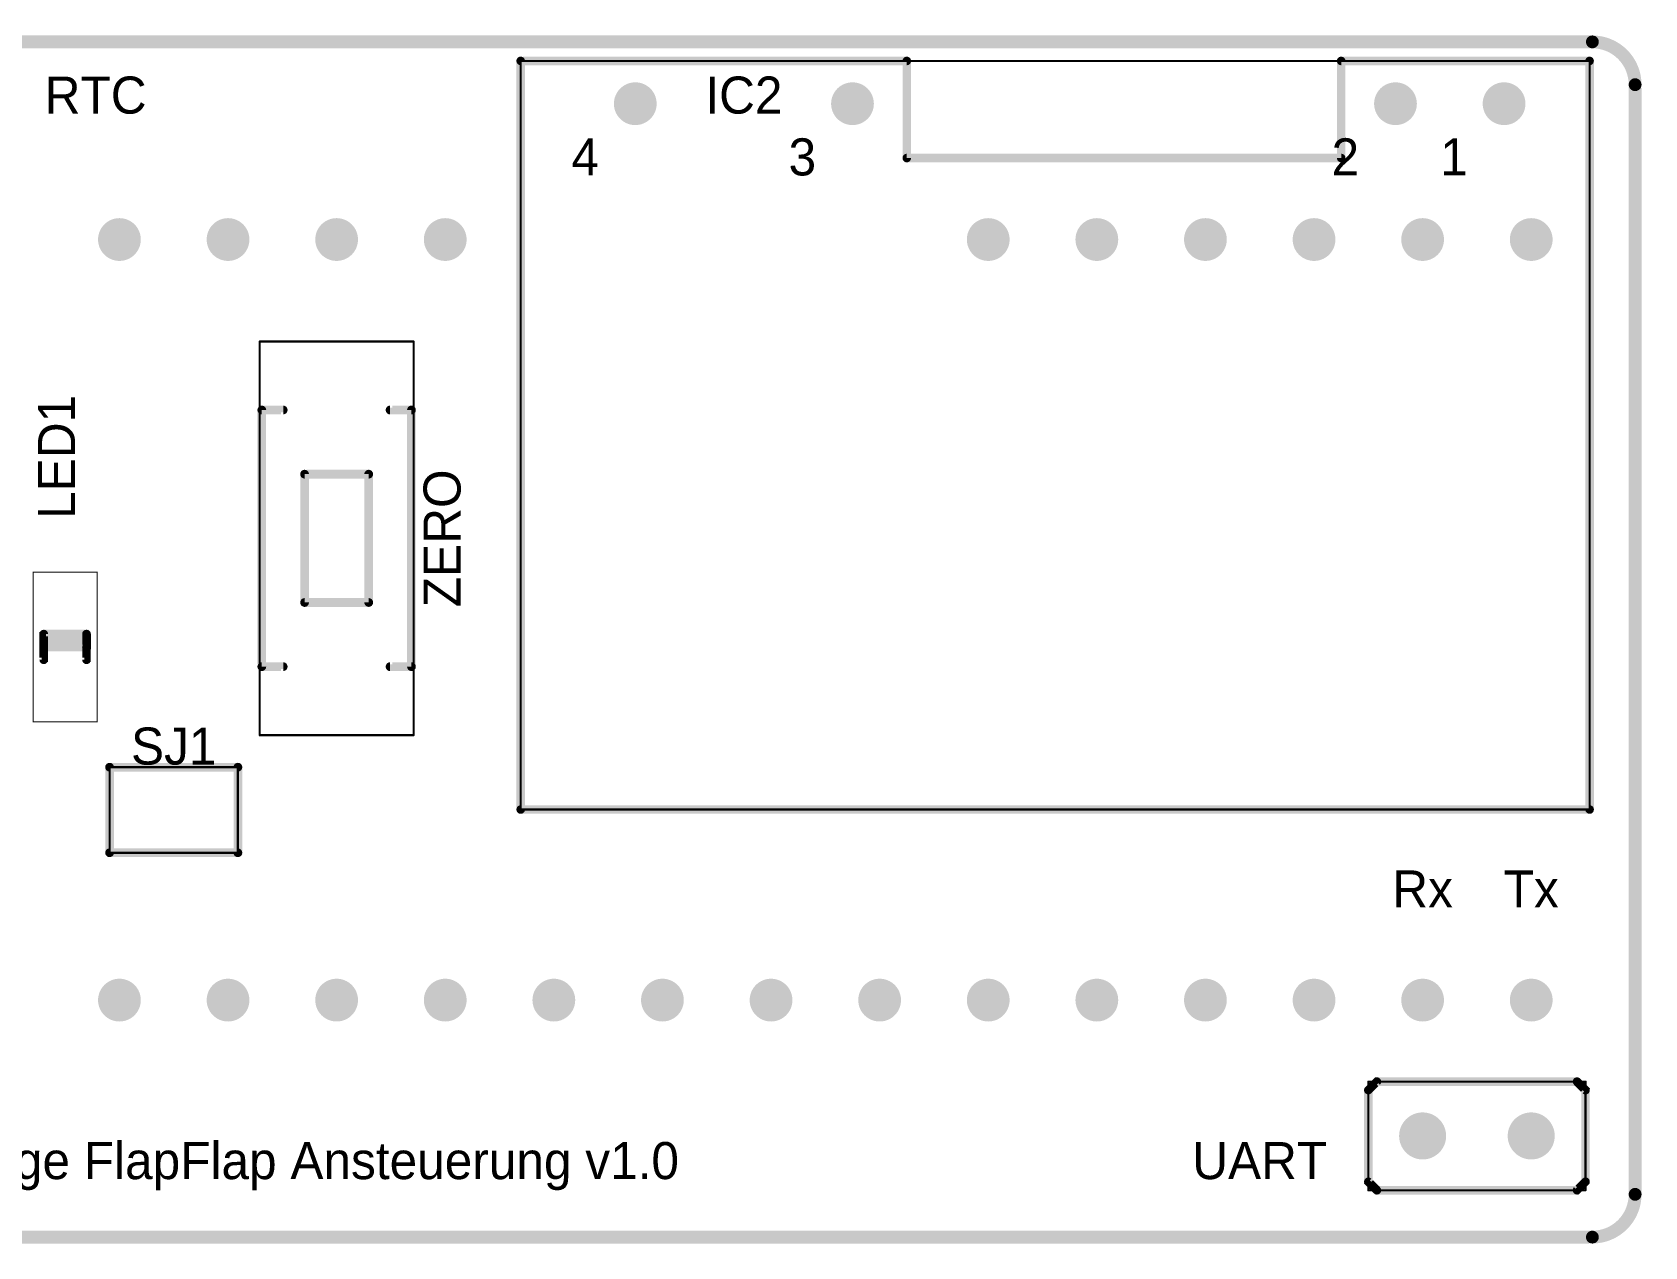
# Model space of a CAD drawing. Header units: millimetres. Extents: x -20 to 60.2, y -29 to 38.8.
# Drawn here: x 22.51 to 60.23, y -28.8 to -0.41 of the extents above; entities that cross this region are included whole.
import ezdxf
from ezdxf.enums import TextEntityAlignment as Align

# ---------------------------------------------------------------- set-up
doc = ezdxf.new("R2010")
doc.units = ezdxf.units.MM
doc.layers.get('0').update_dxf_attribs({"linetype": 'CONTINUOUS'})
for name, color, linetype in [('_BOARD', 252, 'CONTINUOUS'), ('_DRILL', 251, 'CONTINUOUS'), ('SILKSCREEN_TOP', 1, 'CONTINUOUS')]:
    doc.layers.add(name, color=color, linetype=linetype)

# ---------------------------------------------------------------- blocks, each defined once
blk = doc.blocks.new('_HOLE')
at = {"const_width": 0.5}
blk.add_lwpolyline([(0, 0.25, 1), (0, -0.25, 1)], format="xyb", close=True, dxfattribs=at)

msp = doc.modelspace()

# ---------------------------------------------------------------- linework, layer by layer
at = {"layer": '_BOARD'}
msp.add_lwpolyline([(-18.75, -28.575, 0.3, 0.3, 0), (59, -28.575, 0.15, 0.15, 0), (59, -28.65, 0.15, 0.15, 1), (59, -28.5, 0, 0, 0), (59, -28.5, 0.15, 0.15, 1), (59, -28.65, 0, 0, 0), (59, -28.575, 0, 0, 0), (59, -28.575, 0.3, 0.3, 0.41421), (60, -27.575, 0.15, 0.15, 0), (60.075, -27.575, 0.15, 0.15, 1), (59.925, -27.575, 0, 0, 0), (59.925, -27.575, 0.15, 0.15, 1), (60.075, -27.575, 0, 0, 0), (60, -27.575, 0, 0, 0), (60, -27.575, 0.3, 0.3, 0), (60, -1.635, 0.15, 0.15, 0), (60.075, -1.635, 0.15, 0.15, 1), (59.925, -1.635, 0, 0, 0), (59.925, -1.635, 0.15, 0.15, 1), (60.075, -1.635, 0, 0, 0), (60, -1.635, 0, 0, 0), (60, -1.635, 0.3, 0.3, 0.41421), (59, -0.635, 0.15, 0.15, 0), (59, -0.56, 0.15, 0.15, 1), (59, -0.71, 0, 0, 0), (59, -0.71, 0.15, 0.15, 1), (59, -0.56, 0, 0, 0), (59, -0.635, 0, 0, 0), (59, -0.635, 0.3, 0.3, 0), (20.385, -0.635, 0.15, 0.15, 0)], format="xyseb", dxfattribs=at)
at = {"layer": '_TOP_SIDE_'}
for points in [[(58.935, -18.593, 0.025, 0.025, 1), (58.935, -18.568, 0, 0, 0), (58.935, -18.58, 0, 0, 0), (58.935, -18.58, 0.05, 0.05, 0), (33.935, -18.58, 0.025, 0.025, 0), (33.935, -18.568, 0.025, 0.025, 1), (33.935, -18.593, 0, 0, 0), (33.923, -18.58, 0.025, 0.025, 1), (33.948, -18.58, 0, 0, 0), (33.935, -18.58, 0, 0, 0), (33.935, -18.58, 0.05, 0.05, 0), (33.935, -1.08, 0.025, 0.025, 0), (33.948, -1.08, 0.025, 0.025, 1), (33.923, -1.08, 0, 0, 0), (33.935, -1.068, 0.025, 0.025, 1), (33.935, -1.093, 0, 0, 0), (33.935, -1.08, 0, 0, 0), (33.935, -1.08, 0.05, 0.05, 0), (58.935, -1.08, 0.025, 0.025, 0), (58.935, -1.093, 0.025, 0.025, 1), (58.935, -1.068, 0, 0, 0), (58.948, -1.08, 0.025, 0.025, 1), (58.923, -1.08, 0, 0, 0), (58.935, -1.08, 0, 0, 0), (58.935, -1.08, 0.05, 0.05, 0), (58.935, -18.58, 0.05, 0.05, 0), (58.935, -18.58, 0, 0, 0), (58.935, -18.58, 0.025, 0.025, 0), (58.923, -18.58, 0.025, 0.025, 1), (58.948, -18.58, 0, 0, 0)], [(31.443, -7.64, 0.025, 0.025, 1), (31.417, -7.64, 0, 0, 0), (31.43, -7.64, 0, 0, 0), (31.43, -7.64, 0.051, 0.051, 0), (31.43, -16.84, 0.025, 0.025, 0), (31.417, -16.84, 0.025, 0.025, 1), (31.443, -16.84, 0, 0, 0), (31.43, -16.853, 0.025, 0.025, 1), (31.43, -16.827, 0, 0, 0), (31.43, -16.84, 0, 0, 0), (31.43, -16.84, 0.051, 0.051, 0), (27.83, -16.84, 0.025, 0.025, 0), (27.83, -16.827, 0.025, 0.025, 1), (27.83, -16.853, 0, 0, 0), (27.817, -16.84, 0.025, 0.025, 1), (27.843, -16.84, 0, 0, 0), (27.83, -16.84, 0, 0, 0), (27.83, -16.84, 0.051, 0.051, 0), (27.83, -7.64, 0.025, 0.025, 0), (27.843, -7.64, 0.025, 0.025, 1), (27.817, -7.64, 0, 0, 0), (27.83, -7.627, 0.025, 0.025, 1), (27.83, -7.653, 0, 0, 0), (27.83, -7.64, 0, 0, 0), (27.83, -7.64, 0.051, 0.051, 0), (31.43, -7.64, 0.051, 0.051, 0), (31.43, -7.64, 0, 0, 0), (31.43, -7.64, 0.025, 0.025, 0), (31.43, -7.653, 0.025, 0.025, 1), (31.43, -7.627, 0, 0, 0)], [(22.524, -16.53, 0.013, 0.013, 1), (22.536, -16.53, 0, 0, 0), (22.53, -16.53, 0, 0, 0), (22.53, -16.53, 0.025, 0.025, 0), (22.53, -13.03, 0.013, 0.013, 0), (22.536, -13.03, 0.013, 0.013, 1), (22.524, -13.03, 0, 0, 0), (22.53, -13.024, 0.013, 0.013, 1), (22.53, -13.036, 0, 0, 0), (22.53, -13.03, 0, 0, 0), (22.53, -13.03, 0.025, 0.025, 0), (24.03, -13.03, 0.013, 0.013, 0), (24.03, -13.036, 0.013, 0.013, 1), (24.03, -13.024, 0, 0, 0), (24.036, -13.03, 0.013, 0.013, 1), (24.024, -13.03, 0, 0, 0), (24.03, -13.03, 0, 0, 0), (24.03, -13.03, 0.025, 0.025, 0), (24.03, -16.53, 0.013, 0.013, 0), (24.024, -16.53, 0.013, 0.013, 1), (24.036, -16.53, 0, 0, 0), (24.03, -16.536, 0.013, 0.013, 1), (24.03, -16.524, 0, 0, 0), (24.03, -16.53, 0, 0, 0), (24.03, -16.53, 0.025, 0.025, 0), (22.53, -16.53, 0.025, 0.025, 0), (22.53, -16.53, 0, 0, 0), (22.53, -16.53, 0.013, 0.013, 0), (22.53, -16.524, 0.013, 0.013, 1), (22.53, -16.536, 0, 0, 0)], [(24.333, -17.59, 0.025, 0.025, 1), (24.307, -17.59, 0, 0, 0), (24.32, -17.59, 0, 0, 0), (24.32, -17.59, 0.051, 0.051, 0), (24.32, -19.59, 0.025, 0.025, 0), (24.307, -19.59, 0.025, 0.025, 1), (24.333, -19.59, 0, 0, 0), (24.32, -19.577, 0.025, 0.025, 1), (24.32, -19.603, 0, 0, 0), (24.32, -19.59, 0, 0, 0), (24.32, -19.59, 0.051, 0.051, 0), (27.32, -19.59, 0.025, 0.025, 0), (27.32, -19.603, 0.025, 0.025, 1), (27.32, -19.577, 0, 0, 0), (27.307, -19.59, 0.025, 0.025, 1), (27.333, -19.59, 0, 0, 0), (27.32, -19.59, 0, 0, 0), (27.32, -19.59, 0.051, 0.051, 0), (27.32, -17.59, 0.025, 0.025, 0), (27.333, -17.59, 0.025, 0.025, 1), (27.307, -17.59, 0, 0, 0), (27.32, -17.603, 0.025, 0.025, 1), (27.32, -17.577, 0, 0, 0), (27.32, -17.59, 0, 0, 0), (27.32, -17.59, 0.051, 0.051, 0), (24.32, -17.59, 0.051, 0.051, 0), (24.32, -17.59, 0, 0, 0), (24.32, -17.59, 0.025, 0.025, 0), (24.32, -17.577, 0.025, 0.025, 1), (24.32, -17.603, 0, 0, 0)], [(24.323, -17.59, 0.005, 0.005, 1), (24.318, -17.59, 0, 0, 0), (24.32, -17.59, 0, 0, 0), (24.32, -17.59, 0.01, 0.01, 0), (24.32, -19.59, 0.005, 0.005, 0), (24.318, -19.59, 0.005, 0.005, 1), (24.323, -19.59, 0, 0, 0), (24.32, -19.588, 0.005, 0.005, 1), (24.32, -19.593, 0, 0, 0), (24.32, -19.59, 0, 0, 0), (24.32, -19.59, 0.01, 0.01, 0), (27.32, -19.59, 0.005, 0.005, 0), (27.32, -19.593, 0.005, 0.005, 1), (27.32, -19.588, 0, 0, 0), (27.318, -19.59, 0.005, 0.005, 1), (27.323, -19.59, 0, 0, 0), (27.32, -19.59, 0, 0, 0), (27.32, -19.59, 0.01, 0.01, 0), (27.32, -17.59, 0.005, 0.005, 0), (27.323, -17.59, 0.005, 0.005, 1), (27.318, -17.59, 0, 0, 0), (27.32, -17.593, 0.005, 0.005, 1), (27.32, -17.588, 0, 0, 0), (27.32, -17.59, 0, 0, 0), (27.32, -17.59, 0.01, 0.01, 0), (24.32, -17.59, 0.01, 0.01, 0), (24.32, -17.59, 0, 0, 0), (24.32, -17.59, 0.005, 0.005, 0), (24.32, -17.588, 0.005, 0.005, 1), (24.32, -17.593, 0, 0, 0)], [(58.853, -24.94, 0.025, 0.025, 1), (58.827, -24.94, 0, 0, 0), (58.84, -24.94, 0, 0, 0), (58.84, -24.94, 0.051, 0.051, 0), (58.84, -27.48, 0.025, 0.025, 0), (58.827, -27.48, 0.025, 0.025, 1), (58.853, -27.48, 0, 0, 0), (58.84, -27.493, 0.025, 0.025, 1), (58.84, -27.467, 0, 0, 0), (58.84, -27.48, 0, 0, 0), (58.84, -27.48, 0.051, 0.051, 0), (53.76, -27.48, 0.025, 0.025, 0), (53.76, -27.467, 0.025, 0.025, 1), (53.76, -27.493, 0, 0, 0), (53.747, -27.48, 0.025, 0.025, 1), (53.773, -27.48, 0, 0, 0), (53.76, -27.48, 0, 0, 0), (53.76, -27.48, 0.051, 0.051, 0), (53.76, -24.94, 0.025, 0.025, 0), (53.773, -24.94, 0.025, 0.025, 1), (53.747, -24.94, 0, 0, 0), (53.76, -24.927, 0.025, 0.025, 1), (53.76, -24.953, 0, 0, 0), (53.76, -24.94, 0, 0, 0), (53.76, -24.94, 0.051, 0.051, 0), (58.84, -24.94, 0.051, 0.051, 0), (58.84, -24.94, 0, 0, 0), (58.84, -24.94, 0.025, 0.025, 0), (58.84, -24.953, 0.025, 0.025, 1), (58.84, -24.927, 0, 0, 0)]]:
    msp.add_lwpolyline(points, format="xyseb", close=True, dxfattribs=at)
at = {"layer": 'SILKSCREEN_TOP'}
for points in [[(58.885, -18.58, 0.1, 0.1, 1), (58.985, -18.58, 0, 0, 0), (58.935, -18.58, 0, 0, 0), (58.935, -18.58, 0.2, 0.2, 0), (58.935, -1.08, 0.1, 0.1, 0), (58.985, -1.08, 0.1, 0.1, 1), (58.885, -1.08, 0, 0, 0), (58.935, -1.13, 0.1, 0.1, 1), (58.935, -1.03, 0, 0, 0), (58.935, -1.08, 0, 0, 0), (58.935, -1.08, 0.2, 0.2, 0), (53.125, -1.08, 0.1, 0.1, 0), (53.125, -1.03, 0.1, 0.1, 1), (53.125, -1.13, 0, 0, 0), (53.175, -1.08, 0.1, 0.1, 1), (53.075, -1.08, 0, 0, 0), (53.125, -1.08, 0, 0, 0), (53.125, -1.08, 0.2, 0.2, 0), (53.125, -3.35, 0.1, 0.1, 0), (53.075, -3.35, 0.1, 0.1, 1), (53.175, -3.35, 0, 0, 0), (53.125, -3.4, 0.1, 0.1, 1), (53.125, -3.3, 0, 0, 0), (53.125, -3.35, 0, 0, 0), (53.125, -3.35, 0.2, 0.2, 0), (42.965, -3.35, 0.1, 0.1, 0), (42.965, -3.3, 0.1, 0.1, 1), (42.965, -3.4, 0, 0, 0), (42.915, -3.35, 0.1, 0.1, 1), (43.015, -3.35, 0, 0, 0), (42.965, -3.35, 0, 0, 0), (42.965, -3.35, 0.2, 0.2, 0), (42.965, -1.08, 0.1, 0.1, 0), (43.015, -1.08, 0.1, 0.1, 1), (42.915, -1.08, 0, 0, 0), (42.965, -1.13, 0.1, 0.1, 1), (42.965, -1.03, 0, 0, 0), (42.965, -1.08, 0, 0, 0), (42.965, -1.08, 0.2, 0.2, 0), (33.935, -1.08, 0.1, 0.1, 0), (33.935, -1.03, 0.1, 0.1, 1), (33.935, -1.13, 0, 0, 0), (33.985, -1.08, 0.1, 0.1, 1), (33.885, -1.08, 0, 0, 0), (33.935, -1.08, 0, 0, 0), (33.935, -1.08, 0.2, 0.2, 0), (33.935, -18.58, 0.1, 0.1, 0), (33.885, -18.58, 0.1, 0.1, 1), (33.985, -18.58, 0, 0, 0), (33.935, -18.53, 0.1, 0.1, 1), (33.935, -18.63, 0, 0, 0), (33.935, -18.58, 0, 0, 0), (33.935, -18.58, 0.2, 0.2, 0), (58.935, -18.58, 0.2, 0.2, 0), (58.935, -18.58, 0, 0, 0), (58.935, -18.58, 0.1, 0.1, 0), (58.935, -18.63, 0.1, 0.1, 1), (58.935, -18.53, 0, 0, 0)], [(28.931, -10.74, 0.102, 0.102, 1), (28.829, -10.74, 0, 0, 0), (28.88, -10.74, 0, 0, 0), (28.88, -10.74, 0.203, 0.203, 0), (28.88, -13.74, 0.102, 0.102, 0), (28.829, -13.74, 0.102, 0.102, 1), (28.931, -13.74, 0, 0, 0), (28.88, -13.689, 0.102, 0.102, 1), (28.88, -13.791, 0, 0, 0), (28.88, -13.74, 0, 0, 0), (28.88, -13.74, 0.203, 0.203, 0), (30.38, -13.74, 0.102, 0.102, 0), (30.38, -13.791, 0.102, 0.102, 1), (30.38, -13.689, 0, 0, 0), (30.329, -13.74, 0.102, 0.102, 1), (30.431, -13.74, 0, 0, 0), (30.38, -13.74, 0, 0, 0), (30.38, -13.74, 0.203, 0.203, 0), (30.38, -10.74, 0.102, 0.102, 0), (30.431, -10.74, 0.102, 0.102, 1), (30.329, -10.74, 0, 0, 0), (30.38, -10.791, 0.102, 0.102, 1), (30.38, -10.689, 0, 0, 0), (30.38, -10.74, 0, 0, 0), (30.38, -10.74, 0.203, 0.203, 0), (28.88, -10.74, 0.203, 0.203, 0), (28.88, -10.74, 0, 0, 0), (28.88, -10.74, 0.102, 0.102, 0), (28.88, -10.689, 0.102, 0.102, 1), (28.88, -10.791, 0, 0, 0)], [(22.78, -14.429, 0.102, 0.102, 1), (22.78, -14.531, 0, 0, 0), (22.78, -14.48, 0, 0, 0), (22.78, -14.48, 0.203, 0.203, 0), (23.78, -14.48, 0.102, 0.102, 0), (23.78, -14.531, 0.102, 0.102, 1), (23.78, -14.429, 0, 0, 0), (23.831, -14.48, 0.102, 0.102, 1), (23.729, -14.48, 0, 0, 0), (23.78, -14.48, 0, 0, 0), (23.78, -14.48, 0.203, 0.203, 0), (23.78, -14.78, 0.102, 0.102, 0), (23.729, -14.78, 0.102, 0.102, 1), (23.831, -14.78, 0, 0, 0), (23.78, -14.831, 0.102, 0.102, 1), (23.78, -14.729, 0, 0, 0), (23.78, -14.78, 0, 0, 0), (23.78, -14.78, 0.203, 0.203, 0), (22.78, -14.78, 0.102, 0.102, 0), (22.78, -14.729, 0.102, 0.102, 1), (22.78, -14.831, 0, 0, 0), (22.729, -14.78, 0.102, 0.102, 1), (22.831, -14.78, 0, 0, 0), (22.78, -14.78, 0, 0, 0), (22.78, -14.78, 0.203, 0.203, 0), (22.78, -14.48, 0.203, 0.203, 0), (22.78, -14.48, 0, 0, 0), (22.78, -14.48, 0.102, 0.102, 0), (22.831, -14.48, 0.102, 0.102, 1), (22.729, -14.48, 0, 0, 0)], [(27.371, -17.59, 0.102, 0.102, 1), (27.269, -17.59, 0, 0, 0), (27.32, -17.59, 0, 0, 0), (27.32, -17.59, 0.203, 0.203, 0), (27.32, -19.59, 0.102, 0.102, 0), (27.269, -19.59, 0.102, 0.102, 1), (27.371, -19.59, 0, 0, 0), (27.32, -19.641, 0.102, 0.102, 1), (27.32, -19.539, 0, 0, 0), (27.32, -19.59, 0, 0, 0), (27.32, -19.59, 0.203, 0.203, 0), (24.32, -19.59, 0.102, 0.102, 0), (24.32, -19.539, 0.102, 0.102, 1), (24.32, -19.641, 0, 0, 0), (24.269, -19.59, 0.102, 0.102, 1), (24.371, -19.59, 0, 0, 0), (24.32, -19.59, 0, 0, 0), (24.32, -19.59, 0.203, 0.203, 0), (24.32, -17.59, 0.102, 0.102, 0), (24.371, -17.59, 0.102, 0.102, 1), (24.269, -17.59, 0, 0, 0), (24.32, -17.539, 0.102, 0.102, 1), (24.32, -17.641, 0, 0, 0), (24.32, -17.59, 0, 0, 0), (24.32, -17.59, 0.203, 0.203, 0), (27.32, -17.59, 0.203, 0.203, 0), (27.32, -17.59, 0, 0, 0), (27.32, -17.59, 0.102, 0.102, 0), (27.32, -17.641, 0.102, 0.102, 1), (27.32, -17.539, 0, 0, 0)], [(58.89, -25.14, 0.1, 0.1, 1), (58.79, -25.14, 0, 0, 0), (58.84, -25.14, 0, 0, 0), (58.84, -25.14, 0.2, 0.2, 0), (58.84, -27.28, 0.1, 0.1, 0), (58.79, -27.28, 0.1, 0.1, 1), (58.89, -27.28, 0, 0, 0), (58.875, -27.315, 0.1, 0.1, 1), (58.805, -27.245, 0, 0, 0), (58.84, -27.28, 0, 0, 0), (58.84, -27.28, 0.2, 0.2, 0), (58.64, -27.48, 0.1, 0.1, 0), (58.605, -27.445, 0.1, 0.1, 1), (58.675, -27.515, 0, 0, 0), (58.64, -27.53, 0.1, 0.1, 1), (58.64, -27.43, 0, 0, 0), (58.64, -27.48, 0, 0, 0), (58.64, -27.48, 0.2, 0.2, 0), (53.96, -27.48, 0.1, 0.1, 0), (53.96, -27.43, 0.1, 0.1, 1), (53.96, -27.53, 0, 0, 0), (53.925, -27.515, 0.1, 0.1, 1), (53.995, -27.445, 0, 0, 0), (53.96, -27.48, 0, 0, 0), (53.96, -27.48, 0.2, 0.2, 0), (53.76, -27.28, 0.1, 0.1, 0), (53.795, -27.245, 0.1, 0.1, 1), (53.725, -27.315, 0, 0, 0), (53.71, -27.28, 0.1, 0.1, 1), (53.81, -27.28, 0, 0, 0), (53.76, -27.28, 0, 0, 0), (53.76, -27.28, 0.2, 0.2, 0), (53.76, -25.14, 0.1, 0.1, 0), (53.81, -25.14, 0.1, 0.1, 1), (53.71, -25.14, 0, 0, 0), (53.725, -25.105, 0.1, 0.1, 1), (53.795, -25.175, 0, 0, 0), (53.76, -25.14, 0, 0, 0), (53.76, -25.14, 0.2, 0.2, 0), (53.96, -24.94, 0.1, 0.1, 0), (53.995, -24.975, 0.1, 0.1, 1), (53.925, -24.905, 0, 0, 0), (53.96, -24.89, 0.1, 0.1, 1), (53.96, -24.99, 0, 0, 0), (53.96, -24.94, 0, 0, 0), (53.96, -24.94, 0.2, 0.2, 0), (58.64, -24.94, 0.1, 0.1, 0), (58.64, -24.99, 0.1, 0.1, 1), (58.64, -24.89, 0, 0, 0), (58.675, -24.905, 0.1, 0.1, 1), (58.605, -24.975, 0, 0, 0), (58.64, -24.94, 0, 0, 0), (58.64, -24.94, 0.2, 0.2, 0), (58.84, -25.14, 0.2, 0.2, 0), (58.84, -25.14, 0, 0, 0), (58.84, -25.14, 0.1, 0.1, 0), (58.805, -25.175, 0.1, 0.1, 1), (58.875, -25.105, 0, 0, 0)]]:
    msp.add_lwpolyline(points, format="xyseb", close=True, dxfattribs=at)
for points in [[(27.88, -9.189, 0.102, 0.102, 1), (27.88, -9.291, 0, 0, 0), (27.88, -9.24, 0, 0, 0), (27.88, -9.24, 0.203, 0.203, 0), (28.38, -9.24, 0.203, 0.203, 0), (28.38, -9.24, 0, 0, 0), (28.38, -9.24, 0.102, 0.102, 0), (28.38, -9.291, 0.102, 0.102, 1), (28.38, -9.189, 0, 0, 0)], [(27.931, -9.24, 0.102, 0.102, 1), (27.829, -9.24, 0, 0, 0), (27.88, -9.24, 0, 0, 0), (27.88, -9.24, 0.203, 0.203, 0), (27.88, -15.24, 0.203, 0.203, 0), (27.88, -15.24, 0, 0, 0), (27.88, -15.24, 0.102, 0.102, 0), (27.829, -15.24, 0.102, 0.102, 1), (27.931, -15.24, 0, 0, 0)], [(31.38, -9.291, 0.102, 0.102, 1), (31.38, -9.189, 0, 0, 0), (31.38, -9.24, 0, 0, 0), (31.38, -9.24, 0.203, 0.203, 0), (30.88, -9.24, 0.203, 0.203, 0), (30.88, -9.24, 0, 0, 0), (30.88, -9.24, 0.102, 0.102, 0), (30.88, -9.189, 0.102, 0.102, 1), (30.88, -9.291, 0, 0, 0)], [(31.431, -9.24, 0.102, 0.102, 1), (31.329, -9.24, 0, 0, 0), (31.38, -9.24, 0, 0, 0), (31.38, -9.24, 0.203, 0.203, 0), (31.38, -15.24, 0.203, 0.203, 0), (31.38, -15.24, 0, 0, 0), (31.38, -15.24, 0.102, 0.102, 0), (31.329, -15.24, 0.102, 0.102, 1), (31.431, -15.24, 0, 0, 0)], [(22.78, -14.632, 0.102, 0.102, 1), (22.78, -14.734, 0, 0, 0), (22.78, -14.683, 0, 0, 0), (22.78, -14.683, 0.203, 0.203, 0), (23.78, -14.683, 0.203, 0.203, 0), (23.78, -14.683, 0, 0, 0), (23.78, -14.683, 0.102, 0.102, 0), (23.78, -14.734, 0.102, 0.102, 1), (23.78, -14.632, 0, 0, 0)], [(22.83, -14.78, 0.1, 0.1, 1), (22.73, -14.78, 0, 0, 0), (22.78, -14.78, 0, 0, 0), (22.78, -14.78, 0.2, 0.2, 0), (22.78, -15.08, 0.2, 0.2, 0), (22.78, -15.08, 0, 0, 0), (22.78, -15.08, 0.1, 0.1, 0), (22.73, -15.08, 0.1, 0.1, 1), (22.83, -15.08, 0, 0, 0)], [(23.83, -14.78, 0.1, 0.1, 1), (23.73, -14.78, 0, 0, 0), (23.78, -14.78, 0, 0, 0), (23.78, -14.78, 0.2, 0.2, 0), (23.78, -15.08, 0.2, 0.2, 0), (23.78, -15.08, 0, 0, 0), (23.78, -15.08, 0.1, 0.1, 0), (23.73, -15.08, 0.1, 0.1, 1), (23.83, -15.08, 0, 0, 0)], [(27.88, -15.189, 0.102, 0.102, 1), (27.88, -15.291, 0, 0, 0), (27.88, -15.24, 0, 0, 0), (27.88, -15.24, 0.203, 0.203, 0), (28.38, -15.24, 0.203, 0.203, 0), (28.38, -15.24, 0, 0, 0), (28.38, -15.24, 0.102, 0.102, 0), (28.38, -15.291, 0.102, 0.102, 1), (28.38, -15.189, 0, 0, 0)], [(31.38, -15.291, 0.102, 0.102, 1), (31.38, -15.189, 0, 0, 0), (31.38, -15.24, 0, 0, 0), (31.38, -15.24, 0.203, 0.203, 0), (30.88, -15.24, 0.203, 0.203, 0), (30.88, -15.24, 0, 0, 0), (30.88, -15.24, 0.102, 0.102, 0), (30.88, -15.189, 0.102, 0.102, 1), (30.88, -15.291, 0, 0, 0)]]:
    msp.add_lwpolyline(points, format="xyseb", dxfattribs=at)

# ---------------------------------------------------------------- block references
at = {"layer": '_DRILL'}
for p in [(36.615, -2.08), (41.695, -2.08), (54.395, -2.08), (56.935, -2.08), (24.55, -5.255), (27.09, -5.255), (29.63, -5.255), (32.17, -5.255), (44.87, -5.255), (47.41, -5.255), (49.95, -5.255), (52.49, -5.255), (55.03, -5.255), (57.57, -5.255), (24.55, -23.035), (27.09, -23.035), (29.63, -23.035), (32.17, -23.035), (34.71, -23.035), (37.25, -23.035), (39.79, -23.035), (42.33, -23.035), (44.87, -23.035), (47.41, -23.035), (49.95, -23.035), (52.49, -23.035), (55.03, -23.035), (57.57, -23.035)]:
    msp.add_blockref('_HOLE', p, dxfattribs=at)
at = {"layer": '_DRILL', "xscale": 1.1, "yscale": 1.1, "zscale": 1.1}
for p in [(55.03, -26.21), (57.57, -26.21)]:
    msp.add_blockref('_HOLE', p, dxfattribs=at)

# ---------------------------------------------------------------- texts
at = {"layer": 'SILKSCREEN_TOP'}
for s, p in [('RTC', (25.185, -1.445)), ('4', (35.765, -2.89)), ('3', (40.845, -2.89)), ('2', (53.545, -2.89)), ('1', (56.085, -2.89))]:
    msp.add_text(s, height=0.867, dxfattribs=at).set_placement(p, align=Align.TOP_RIGHT)
msp.add_text('IC2', height=0.867, dxfattribs=at).set_placement((39.155, -1.445), align=Align.TOP_CENTER)
for s, p in [('LED1', (22.645, -10.335)), ('ZERO', (31.662, -12.24))]:
    msp.add_text(s, height=0.867, rotation=90, dxfattribs=at).set_placement(p, align=Align.TOP_CENTER)
for s, p in [('SJ1', (25.82, -17.79)), ('Rx', (55.03, -21.13)), ('Tx', (57.57, -21.13)), ('Fallblattanzeige FlapFlap Ansteuerung v1.0', (26.455, -27.48)), ('UART', (51.22, -27.48))]:
    msp.add_text(s, height=0.867, dxfattribs=at).set_placement(p, align=Align.BOTTOM_CENTER)

doc.saveas('drawing.dxf')
